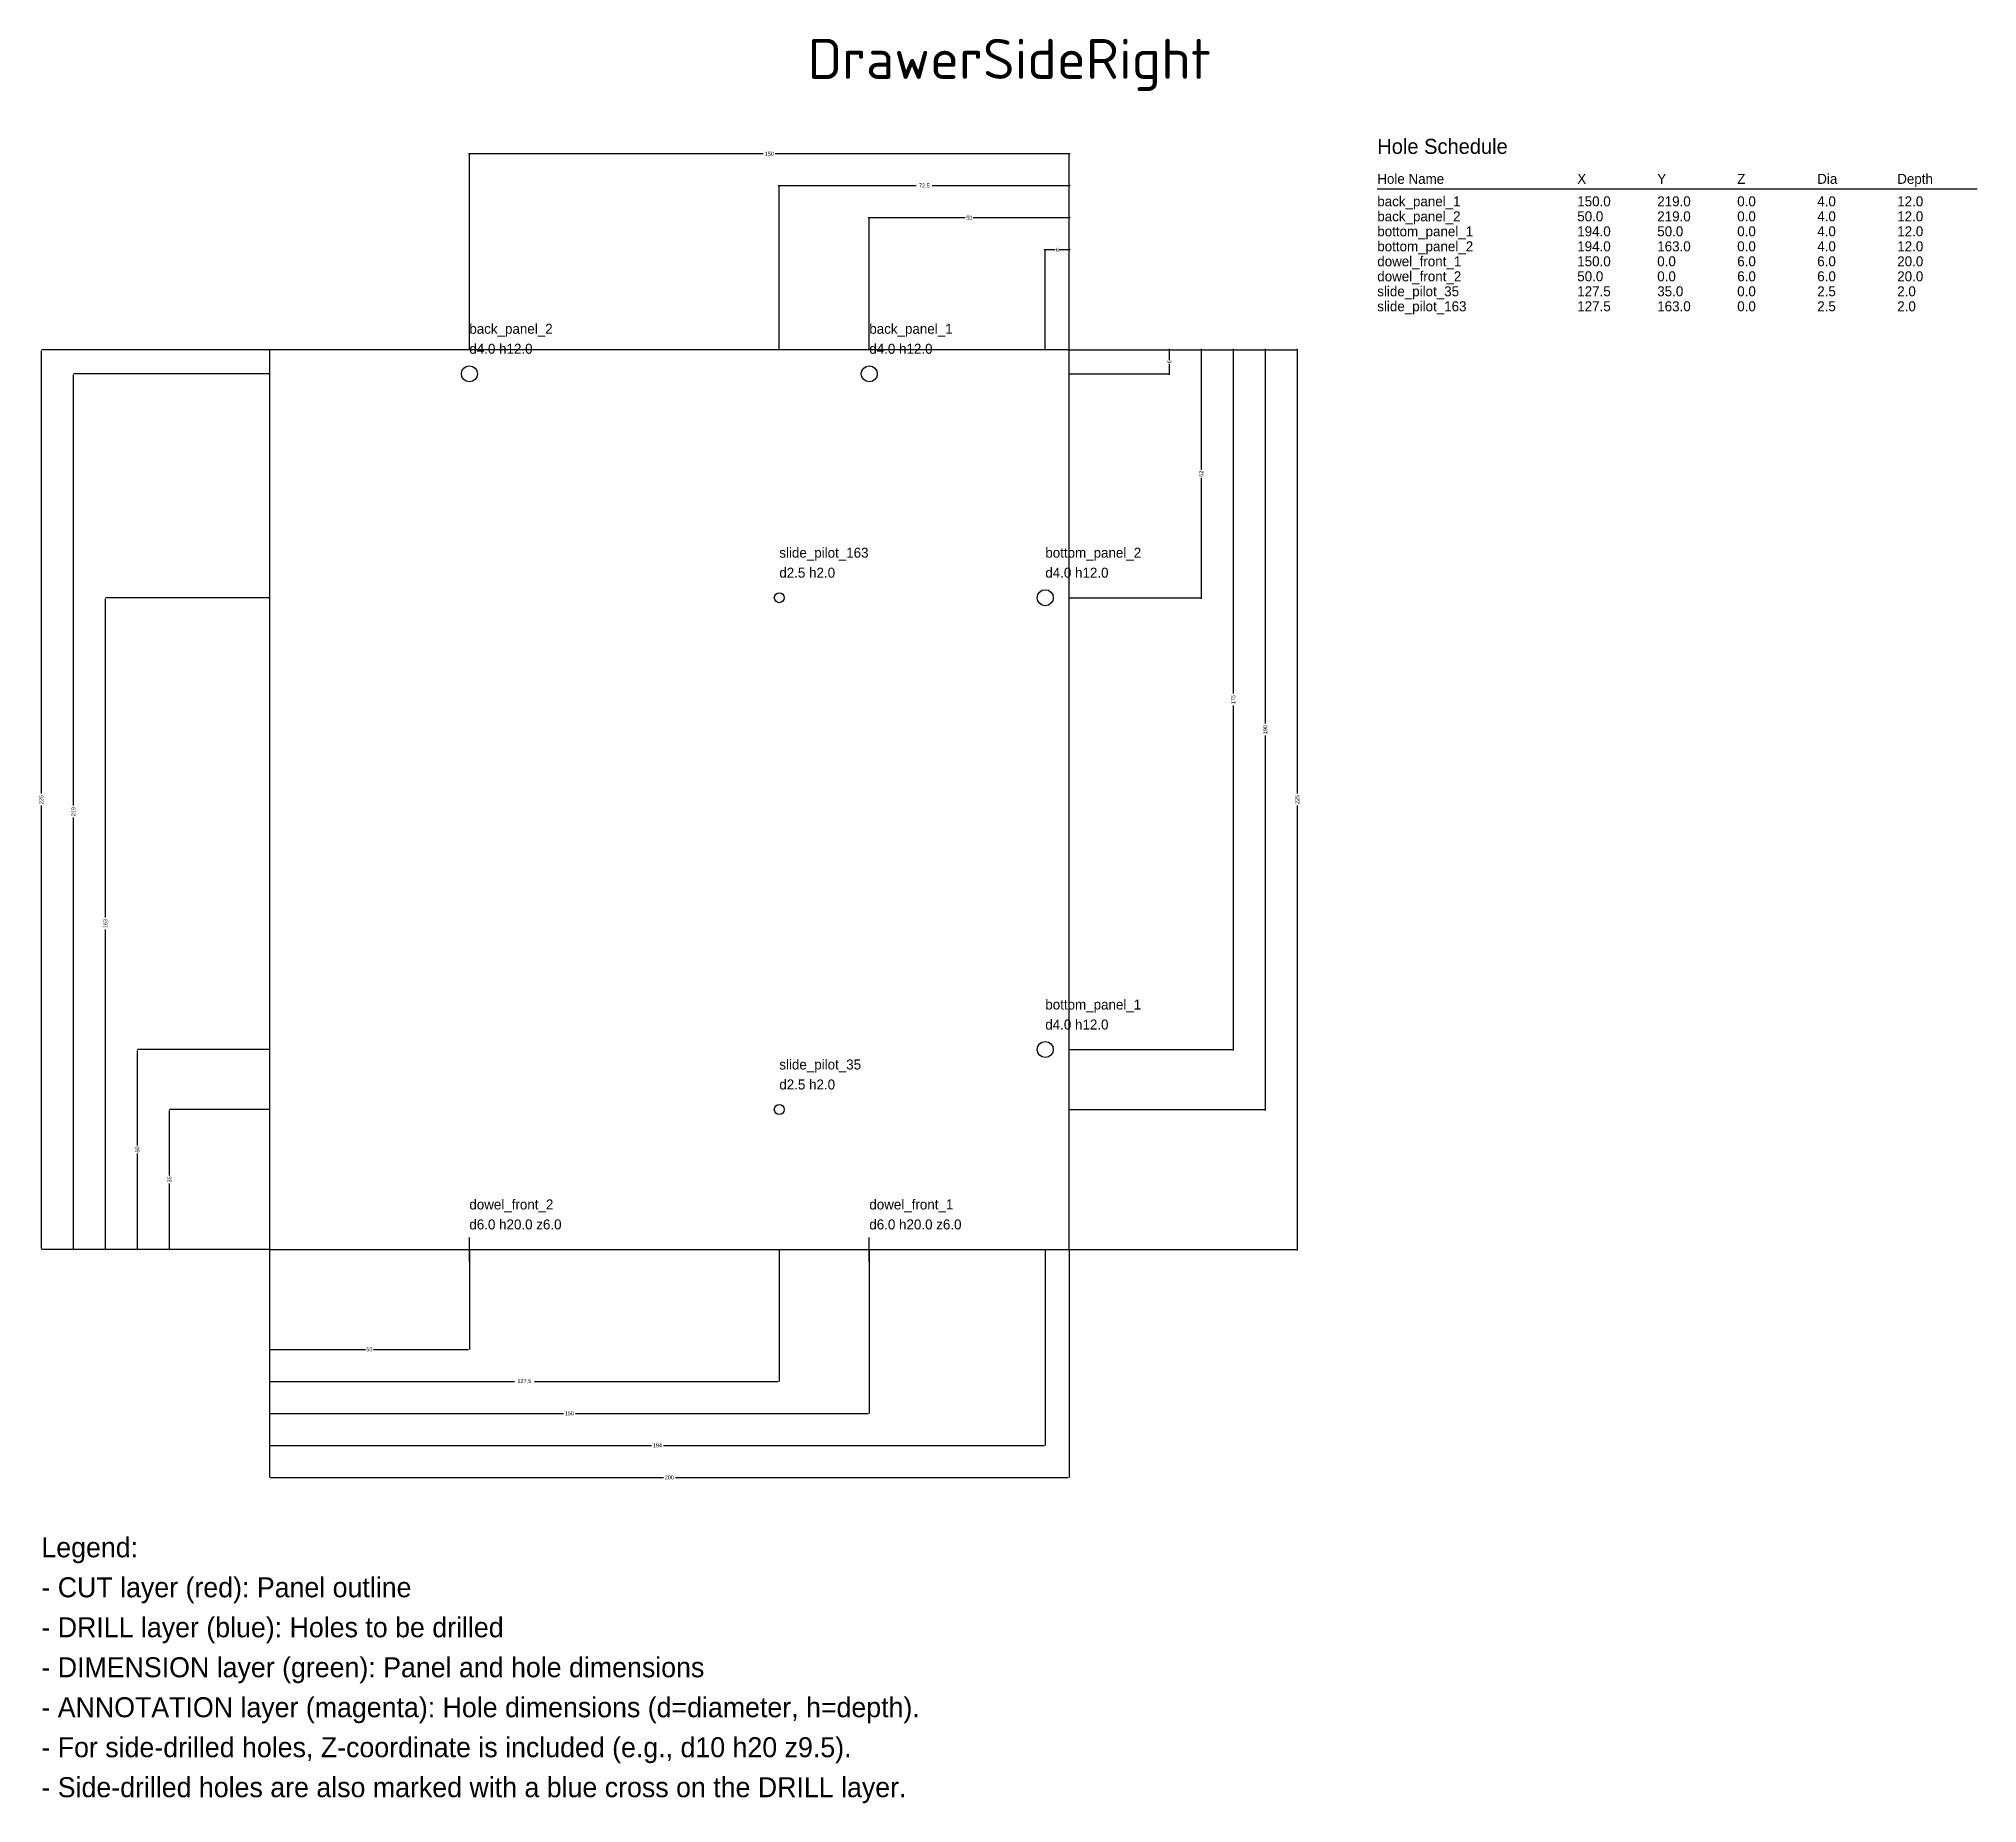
# Model space of a CAD drawing. Header units: millimetres. Extents: x -58 to 427, y -139 to 303.
import ezdxf
from ezdxf.enums import TextEntityAlignment as Align

# ---------------------------------------------------------------- set-up
doc = ezdxf.new("R2010")
doc.units = ezdxf.units.MM
for name, color, linetype in [('ANNOTATION', 6, 'Continuous'), ('CUT', 1, 'Continuous'), ('DIMENSION', 3, 'Continuous'), ('DRILL', 5, 'Continuous')]:
    doc.layers.add(name, color=color, linetype=linetype)
doc.styles.add('Title', font='ISOCPEUR.ttf')
doc.dimstyles.get("Standard").update_dxf_attribs({"dimtxt": 2.5, "dimasz": 2.5, "dimexe": 1.25, "dimexo": 0.625, "dimtad": 1, "dimtxsty": 'Standard', "dimcen": 2.5, "dimazin": 3, "dimtfac": 1, "dimtmove": 0, "dimatfit": 3})

# ---------------------------------------------------------------- blocks, each defined once
blk = doc.blocks.new('_CLOSEDFILLED')
at = {"color": 0, "linetype": 'ByBlock'}
blk.add_solid([(-1, 0.2), (0, 0), (-1, -0.2)], dxfattribs=at)
blk = doc.blocks.new('*D0')
for p, q in [((0, 0), (0, -25)), ((50, 0), (50, -25)), ((0.25, -25), (24, -25)), ((26, -25), (49.75, -25))]:
    blk.add_line(p, q)
at = {"layer": 'Defpoints'}
for p in [(0, 0), (50, 0), (0, -25)]:
    blk.add_point(p, dxfattribs=at)
at = {"layer": 'DIMENSION', "xscale": 0.25, "yscale": 0.25, "rotation": 180}
blk.add_blockref('_CLOSEDFILLED', (0, -25), dxfattribs=at)
at = {"layer": 'DIMENSION', "xscale": 0.25, "yscale": 0.25}
blk.add_blockref('_CLOSEDFILLED', (50, -25), dxfattribs=at)
at = {"layer": 'DIMENSION', "insert": (25, -25), "char_height": 1, "attachment_point": 5}
blk.add_mtext('50', dxfattribs=at)
blk = doc.blocks.new('*D2')
for p, q in [((0, 0), (0, -33)), ((127.5, 0), (127.5, -33)), ((0.25, -33), (61.25, -33)), ((66.25, -33), (127.25, -33))]:
    blk.add_line(p, q)
at = {"layer": 'Defpoints'}
for p in [(0, 0), (127.5, 0), (0, -33)]:
    blk.add_point(p, dxfattribs=at)
at = {"layer": 'DIMENSION', "xscale": 0.25, "yscale": 0.25, "rotation": 180}
blk.add_blockref('_CLOSEDFILLED', (0, -33), dxfattribs=at)
at = {"layer": 'DIMENSION', "xscale": 0.25, "yscale": 0.25}
blk.add_blockref('_CLOSEDFILLED', (127.5, -33), dxfattribs=at)
at = {"layer": 'DIMENSION', "insert": (63.75, -33), "char_height": 1, "attachment_point": 5}
blk.add_mtext('127,5', dxfattribs=at)
blk = doc.blocks.new('*D3')
for p, q in [((0, 0), (0, -41)), ((150, 0), (150, -41)), ((0.25, -41), (73.5, -41)), ((76.5, -41), (149.75, -41))]:
    blk.add_line(p, q)
at = {"layer": 'Defpoints'}
for p in [(0, 0), (150, 0), (0, -41)]:
    blk.add_point(p, dxfattribs=at)
at = {"layer": 'DIMENSION', "xscale": 0.25, "yscale": 0.25, "rotation": 180}
blk.add_blockref('_CLOSEDFILLED', (0, -41), dxfattribs=at)
at = {"layer": 'DIMENSION', "xscale": 0.25, "yscale": 0.25}
blk.add_blockref('_CLOSEDFILLED', (150, -41), dxfattribs=at)
at = {"layer": 'DIMENSION', "insert": (75, -41), "char_height": 1, "attachment_point": 5}
blk.add_mtext('150', dxfattribs=at)
blk = doc.blocks.new('*D4')
for p, q in [((0, 0), (0, -49)), ((194, 0), (194, -49)), ((0.25, -49), (95.5, -49)), ((98.5, -49), (193.75, -49))]:
    blk.add_line(p, q)
at = {"layer": 'Defpoints'}
for p in [(0, 0), (194, 0), (0, -49)]:
    blk.add_point(p, dxfattribs=at)
at = {"layer": 'DIMENSION', "xscale": 0.25, "yscale": 0.25, "rotation": 180}
blk.add_blockref('_CLOSEDFILLED', (0, -49), dxfattribs=at)
at = {"layer": 'DIMENSION', "xscale": 0.25, "yscale": 0.25}
blk.add_blockref('_CLOSEDFILLED', (194, -49), dxfattribs=at)
at = {"layer": 'DIMENSION', "insert": (97, -49), "char_height": 1, "attachment_point": 5}
blk.add_mtext('194', dxfattribs=at)
blk = doc.blocks.new('*D5')
for p, q in [((0, 0), (0, -57)), ((200, 0), (200, -57)), ((0.25, -57), (98.5, -57)), ((101.5, -57), (199.75, -57))]:
    blk.add_line(p, q)
at = {"layer": 'Defpoints'}
for p in [(0, 0), (200, 0), (0, -57)]:
    blk.add_point(p, dxfattribs=at)
at = {"layer": 'DIMENSION', "xscale": 0.25, "yscale": 0.25, "rotation": 180}
blk.add_blockref('_CLOSEDFILLED', (0, -57), dxfattribs=at)
at = {"layer": 'DIMENSION', "xscale": 0.25, "yscale": 0.25}
blk.add_blockref('_CLOSEDFILLED', (200, -57), dxfattribs=at)
at = {"layer": 'DIMENSION', "insert": (100, -57), "char_height": 1, "attachment_point": 5}
blk.add_mtext('200', dxfattribs=at)
blk = doc.blocks.new('*D6')
for p, q in [((196.5, 250), (193.75, 250)), ((194, 225), (194, 250)), ((200.25, 250), (197.5, 250)), ((200, 225), (200, 250))]:
    blk.add_line(p, q)
at = {"layer": 'Defpoints'}
for p in [(200, 250), (194, 225), (200, 225)]:
    blk.add_point(p, dxfattribs=at)
at = {"layer": 'DIMENSION', "xscale": 0.25, "yscale": 0.25}
blk.add_blockref('_CLOSEDFILLED', (194, 250), dxfattribs=at)
at = {"layer": 'DIMENSION', "xscale": 0.25, "yscale": 0.25, "rotation": 180}
blk.add_blockref('_CLOSEDFILLED', (200, 250), dxfattribs=at)
at = {"layer": 'DIMENSION', "insert": (197, 250), "char_height": 1, "attachment_point": 5}
blk.add_mtext('6', dxfattribs=at)
blk = doc.blocks.new('*D7')
for p, q in [((174, 258), (149.75, 258)), ((150, 225), (150, 258)), ((200.25, 258), (176, 258)), ((200, 225), (200, 258))]:
    blk.add_line(p, q)
at = {"layer": 'Defpoints'}
for p in [(200, 258), (150, 225), (200, 225)]:
    blk.add_point(p, dxfattribs=at)
at = {"layer": 'DIMENSION', "xscale": 0.25, "yscale": 0.25}
blk.add_blockref('_CLOSEDFILLED', (150, 258), dxfattribs=at)
at = {"layer": 'DIMENSION', "xscale": 0.25, "yscale": 0.25, "rotation": 180}
blk.add_blockref('_CLOSEDFILLED', (200, 258), dxfattribs=at)
at = {"layer": 'DIMENSION', "insert": (175, 258), "char_height": 1, "attachment_point": 5}
blk.add_mtext('50', dxfattribs=at)
blk = doc.blocks.new('*D8')
for p, q in [((161.75, 266), (127.25, 266)), ((127.5, 225), (127.5, 266)), ((200.25, 266), (165.75, 266)), ((200, 225), (200, 266))]:
    blk.add_line(p, q)
at = {"layer": 'Defpoints'}
for p in [(200, 266), (127.5, 225), (200, 225)]:
    blk.add_point(p, dxfattribs=at)
at = {"layer": 'DIMENSION', "xscale": 0.25, "yscale": 0.25}
blk.add_blockref('_CLOSEDFILLED', (127.5, 266), dxfattribs=at)
at = {"layer": 'DIMENSION', "xscale": 0.25, "yscale": 0.25, "rotation": 180}
blk.add_blockref('_CLOSEDFILLED', (200, 266), dxfattribs=at)
at = {"layer": 'DIMENSION', "insert": (163.75, 266), "char_height": 1, "attachment_point": 5}
blk.add_mtext('72,5', dxfattribs=at)
blk = doc.blocks.new('*D9')
for p, q in [((123.5, 274), (49.75, 274)), ((50, 225), (50, 274)), ((200.25, 274), (126.5, 274)), ((200, 225), (200, 274))]:
    blk.add_line(p, q)
at = {"layer": 'Defpoints'}
for p in [(200, 274), (50, 225), (200, 225)]:
    blk.add_point(p, dxfattribs=at)
at = {"layer": 'DIMENSION', "xscale": 0.25, "yscale": 0.25}
blk.add_blockref('_CLOSEDFILLED', (50, 274), dxfattribs=at)
at = {"layer": 'DIMENSION', "xscale": 0.25, "yscale": 0.25, "rotation": 180}
blk.add_blockref('_CLOSEDFILLED', (200, 274), dxfattribs=at)
at = {"layer": 'DIMENSION', "insert": (125, 274), "char_height": 1, "attachment_point": 5}
blk.add_mtext('150', dxfattribs=at)
blk = doc.blocks.new('*D10')
for p, q in [((0, 35), (-25, 35)), ((-25, 18.5), (-25, 34.75)), ((-25, 0.25), (-25, 16.5)), ((0, 0), (-25, 0))]:
    blk.add_line(p, q)
at = {"layer": 'Defpoints'}
for p in [(0, 35), (-25, 0), (0, 0)]:
    blk.add_point(p, dxfattribs=at)
at = {"layer": 'DIMENSION', "xscale": 0.25, "yscale": 0.25}
for p, rotation in [((-25, 35), 90), ((-25, 0), 270)]:
    blk.add_blockref('_CLOSEDFILLED', p, dxfattribs=dict(at, rotation=rotation))
at = {"layer": 'DIMENSION', "insert": (-25, 17.5), "char_height": 1, "attachment_point": 5, "rotation": 90}
blk.add_mtext('35', dxfattribs=at)
blk = doc.blocks.new('*D11')
for p, q in [((0, 50), (-33, 50)), ((-33, 26), (-33, 49.75)), ((-33, 0.25), (-33, 24)), ((0, 0), (-33, 0))]:
    blk.add_line(p, q)
at = {"layer": 'Defpoints'}
for p in [(0, 50), (-33, 0), (0, 0)]:
    blk.add_point(p, dxfattribs=at)
at = {"layer": 'DIMENSION', "xscale": 0.25, "yscale": 0.25}
for p, rotation in [((-33, 50), 90), ((-33, 0), 270)]:
    blk.add_blockref('_CLOSEDFILLED', p, dxfattribs=dict(at, rotation=rotation))
at = {"layer": 'DIMENSION', "insert": (-33, 25), "char_height": 1, "attachment_point": 5, "rotation": 90}
blk.add_mtext('50', dxfattribs=at)
blk = doc.blocks.new('*D12')
for p, q in [((0, 163), (-41, 163)), ((-41, 83), (-41, 162.75)), ((-41, 0.25), (-41, 80)), ((0, 0), (-41, 0))]:
    blk.add_line(p, q)
at = {"layer": 'Defpoints'}
for p in [(0, 163), (-41, 0), (0, 0)]:
    blk.add_point(p, dxfattribs=at)
at = {"layer": 'DIMENSION', "xscale": 0.25, "yscale": 0.25}
for p, rotation in [((-41, 163), 90), ((-41, 0), 270)]:
    blk.add_blockref('_CLOSEDFILLED', p, dxfattribs=dict(at, rotation=rotation))
at = {"layer": 'DIMENSION', "insert": (-41, 81.5), "char_height": 1, "attachment_point": 5, "rotation": 90}
blk.add_mtext('163', dxfattribs=at)
blk = doc.blocks.new('*D13')
for p, q in [((0, 219), (-49, 219)), ((-49, 111), (-49, 218.75)), ((-49, 0.25), (-49, 108)), ((0, 0), (-49, 0))]:
    blk.add_line(p, q)
at = {"layer": 'Defpoints'}
for p in [(0, 219), (-49, 0), (0, 0)]:
    blk.add_point(p, dxfattribs=at)
at = {"layer": 'DIMENSION', "xscale": 0.25, "yscale": 0.25}
for p, rotation in [((-49, 219), 90), ((-49, 0), 270)]:
    blk.add_blockref('_CLOSEDFILLED', p, dxfattribs=dict(at, rotation=rotation))
at = {"layer": 'DIMENSION', "insert": (-49, 109.5), "char_height": 1, "attachment_point": 5, "rotation": 90}
blk.add_mtext('219', dxfattribs=at)
blk = doc.blocks.new('*D14')
for p, q in [((0, 225), (-57, 225)), ((-57, 114), (-57, 224.75)), ((-57, 0.25), (-57, 111)), ((0, 0), (-57, 0))]:
    blk.add_line(p, q)
at = {"layer": 'Defpoints'}
for p in [(0, 225), (-57, 0), (0, 0)]:
    blk.add_point(p, dxfattribs=at)
at = {"layer": 'DIMENSION', "xscale": 0.25, "yscale": 0.25}
for p, rotation in [((-57, 225), 90), ((-57, 0), 270)]:
    blk.add_blockref('_CLOSEDFILLED', p, dxfattribs=dict(at, rotation=rotation))
at = {"layer": 'DIMENSION', "insert": (-57, 112.5), "char_height": 1, "attachment_point": 5, "rotation": 90}
blk.add_mtext('225', dxfattribs=at)
blk = doc.blocks.new('*D15')
for p, q in [((200, 225), (225, 225)), ((225, 225.25), (225, 222.5)), ((200, 219), (225, 219)), ((225, 221.5), (225, 218.75))]:
    blk.add_line(p, q)
at = {"layer": 'Defpoints'}
for p in [(200, 225), (225, 225), (200, 219)]:
    blk.add_point(p, dxfattribs=at)
at = {"layer": 'DIMENSION', "xscale": 0.25, "yscale": 0.25}
for p, rotation in [((225, 225), 270), ((225, 219), 90)]:
    blk.add_blockref('_CLOSEDFILLED', p, dxfattribs=dict(at, rotation=rotation))
at = {"layer": 'DIMENSION', "insert": (225, 222), "char_height": 1, "attachment_point": 5, "rotation": 90}
blk.add_mtext('6', dxfattribs=at)
blk = doc.blocks.new('*D16')
for p, q in [((200, 225), (233, 225)), ((233, 225.25), (233, 195)), ((233, 193), (233, 162.75)), ((200, 163), (233, 163))]:
    blk.add_line(p, q)
at = {"layer": 'Defpoints'}
for p in [(200, 225), (233, 225), (200, 163)]:
    blk.add_point(p, dxfattribs=at)
at = {"layer": 'DIMENSION', "xscale": 0.25, "yscale": 0.25}
for p, rotation in [((233, 225), 270), ((233, 163), 90)]:
    blk.add_blockref('_CLOSEDFILLED', p, dxfattribs=dict(at, rotation=rotation))
at = {"layer": 'DIMENSION', "insert": (233, 194), "char_height": 1, "attachment_point": 5, "rotation": 90}
blk.add_mtext('62', dxfattribs=at)
blk = doc.blocks.new('*D17')
for p, q in [((200, 225), (241, 225)), ((241, 225.25), (241, 139)), ((241, 136), (241, 49.75)), ((200, 50), (241, 50))]:
    blk.add_line(p, q)
at = {"layer": 'Defpoints'}
for p in [(200, 225), (241, 225), (200, 50)]:
    blk.add_point(p, dxfattribs=at)
at = {"layer": 'DIMENSION', "xscale": 0.25, "yscale": 0.25}
for p, rotation in [((241, 225), 270), ((241, 50), 90)]:
    blk.add_blockref('_CLOSEDFILLED', p, dxfattribs=dict(at, rotation=rotation))
at = {"layer": 'DIMENSION', "insert": (241, 137.5), "char_height": 1, "attachment_point": 5, "rotation": 90}
blk.add_mtext('175', dxfattribs=at)
blk = doc.blocks.new('*D18')
for p, q in [((200, 225), (249, 225)), ((249, 225.25), (249, 131.5)), ((249, 128.5), (249, 34.75)), ((200, 35), (249, 35))]:
    blk.add_line(p, q)
at = {"layer": 'Defpoints'}
for p in [(200, 225), (249, 225), (200, 35)]:
    blk.add_point(p, dxfattribs=at)
at = {"layer": 'DIMENSION', "xscale": 0.25, "yscale": 0.25}
for p, rotation in [((249, 225), 270), ((249, 35), 90)]:
    blk.add_blockref('_CLOSEDFILLED', p, dxfattribs=dict(at, rotation=rotation))
at = {"layer": 'DIMENSION', "insert": (249, 130), "char_height": 1, "attachment_point": 5, "rotation": 90}
blk.add_mtext('190', dxfattribs=at)
blk = doc.blocks.new('*D19')
for p, q in [((200, 225), (257, 225)), ((257, 225.25), (257, 114)), ((257, 111), (257, -0.25)), ((200, 0), (257, 0))]:
    blk.add_line(p, q)
at = {"layer": 'Defpoints'}
for p in [(200, 225), (257, 225), (200, 0)]:
    blk.add_point(p, dxfattribs=at)
at = {"layer": 'DIMENSION', "xscale": 0.25, "yscale": 0.25}
for p, rotation in [((257, 225), 270), ((257, 0), 90)]:
    blk.add_blockref('_CLOSEDFILLED', p, dxfattribs=dict(at, rotation=rotation))
at = {"layer": 'DIMENSION', "insert": (257, 112.5), "char_height": 1, "attachment_point": 5, "rotation": 90}
blk.add_mtext('225', dxfattribs=at)

msp = doc.modelspace()

# ---------------------------------------------------------------- linework, layer by layer
at = {"layer": 'ANNOTATION'}
msp.add_line((277, 265.25), (427, 265.25), dxfattribs=at)
at = {"layer": 'CUT'}
for p, q in [((200, 225), (0, 225)), ((0, 225), (0, 0)), ((200, 0), (200, 225)), ((48, 219), (48.1522, 219.765)), ((48.1522, 218.235), (48, 219)), ((48.1522, 219.765), (48.5858, 220.414)), ((48.5858, 217.586), (48.1522, 218.235)), ((48.5858, 220.414), (49.2346, 220.848)), ((49.2346, 220.848), (50, 221)), ((50, 221), (50.7654, 220.848)), ((50.7654, 220.848), (51.4142, 220.414)), ((51.4142, 220.414), (51.8478, 219.765)), ((51.8478, 218.235), (51.4142, 217.586)), ((51.8478, 219.765), (52, 219)), ((52, 219), (51.8478, 218.235)), ((148, 219), (148.152, 219.765)), ((148.152, 218.235), (148, 219)), ((148.152, 219.765), (148.586, 220.414)), ((148.586, 217.586), (148.152, 218.235)), ((148.586, 220.414), (149.235, 220.848)), ((149.235, 220.848), (150, 221)), ((150, 221), (150.765, 220.848)), ((150.765, 220.848), (151.414, 220.414)), ((151.414, 220.414), (151.848, 219.765)), ((151.848, 218.235), (151.414, 217.586)), ((151.848, 219.765), (152, 219)), ((152, 219), (151.848, 218.235)), ((49.2346, 217.152), (48.5858, 217.586)), ((50, 217), (49.2346, 217.152)), ((50.7654, 217.152), (50, 217)), ((51.4142, 217.586), (50.7654, 217.152)), ((149.235, 217.152), (148.586, 217.586)), ((150, 217), (149.235, 217.152)), ((150.765, 217.152), (150, 217)), ((151.414, 217.586), (150.765, 217.152)), ((192.586, 164.414), (193.235, 164.848)), ((193.235, 164.848), (194, 165)), ((194, 165), (194.765, 164.848)), ((194.765, 164.848), (195.414, 164.414)), ((126.25, 163), (126.345, 163.478)), ((126.345, 162.522), (126.25, 163)), ((126.345, 163.478), (126.616, 163.884)), ((126.616, 162.116), (126.345, 162.522)), ((126.616, 163.884), (127.022, 164.155)), ((127.022, 161.845), (126.616, 162.116)), ((127.022, 164.155), (127.5, 164.25)), ((127.5, 161.75), (127.022, 161.845)), ((127.5, 164.25), (127.978, 164.155)), ((127.978, 161.845), (127.5, 161.75)), ((127.978, 164.155), (128.384, 163.884)), ((128.384, 162.116), (127.978, 161.845)), ((128.384, 163.884), (128.655, 163.478)), ((128.655, 162.522), (128.384, 162.116)), ((128.655, 163.478), (128.75, 163)), ((128.75, 163), (128.655, 162.522)), ((192, 163), (192.152, 163.765)), ((192.152, 162.235), (192, 163)), ((192.152, 163.765), (192.586, 164.414)), ((192.586, 161.586), (192.152, 162.235)), ((193.235, 161.152), (192.586, 161.586)), ((194, 161), (193.235, 161.152)), ((194.765, 161.152), (194, 161)), ((195.414, 161.586), (194.765, 161.152)), ((195.414, 164.414), (195.848, 163.765)), ((195.848, 162.235), (195.414, 161.586)), ((195.848, 163.765), (196, 163)), ((196, 163), (195.848, 162.235)), ((192, 50), (192.152, 50.7654)), ((192.152, 49.2346), (192, 50)), ((192.152, 50.7654), (192.586, 51.4142)), ((192.586, 48.5858), (192.152, 49.2346)), ((192.586, 51.4142), (193.235, 51.8478)), ((193.235, 48.1522), (192.586, 48.5858)), ((193.235, 51.8478), (194, 52)), ((194, 52), (194.765, 51.8478)), ((194.765, 51.8478), (195.414, 51.4142)), ((195.414, 48.5858), (194.765, 48.1522)), ((195.414, 51.4142), (195.848, 50.7654)), ((195.848, 49.2346), (195.414, 48.5858)), ((195.848, 50.7654), (196, 50)), ((196, 50), (195.848, 49.2346)), ((194, 48), (193.235, 48.1522)), ((194.765, 48.1522), (194, 48)), ((126.25, 35), (126.345, 35.4784)), ((126.345, 34.5216), (126.25, 35)), ((126.345, 35.4784), (126.616, 35.8839)), ((126.616, 34.1161), (126.345, 34.5216)), ((126.616, 35.8839), (127.022, 36.1548)), ((127.022, 33.8451), (126.616, 34.1161)), ((127.022, 36.1548), (127.5, 36.25)), ((127.5, 36.25), (127.978, 36.1548)), ((127.978, 36.1548), (128.384, 35.8839)), ((128.384, 34.1161), (127.978, 33.8451)), ((128.384, 35.8839), (128.655, 35.4784)), ((128.655, 34.5216), (128.384, 34.1161)), ((128.655, 35.4784), (128.75, 35)), ((128.75, 35), (128.655, 34.5216)), ((127.5, 33.75), (127.022, 33.8451)), ((127.978, 33.8451), (127.5, 33.75)), ((0, 0), (200, 0))]:
    msp.add_line(p, q, dxfattribs=at)
at = {"layer": 'DRILL', "color": 5}
for p, q in [((47, 0), (53, 0)), ((50, -3), (50, 3)), ((147, 0), (153, 0)), ((150, -3), (150, 3))]:
    msp.add_line(p, q, dxfattribs=at)

# ---------------------------------------------------------------- texts
at = {"layer": 'ANNOTATION', "style": 'Title'}
msp.add_text('DrawerSideRight', height=10, dxfattribs=at).set_placement((185, 297.75), align=Align.MIDDLE_CENTER)
at = {"layer": 'ANNOTATION'}
for s, height, p in [('Hole Schedule', 3.75, (277, 274)), ('Hole Name', 2.5, (277, 266.5)), ('X', 2.5, (327, 266.5)), ('Y', 2.5, (347, 266.5)), ('Z', 2.5, (367, 266.5)), ('Dia', 2.5, (387, 266.5)), ('Depth', 2.5, (407, 266.5)), ('back_panel_1', 2.5, (277, 260.875)), ('150.0', 2.5, (327, 260.875)), ('219.0', 2.5, (347, 260.875)), ('0.0', 2.5, (367, 260.875)), ('4.0', 2.5, (387, 260.875)), ('12.0', 2.5, (407, 260.875)), ('back_panel_2', 2.5, (277, 257.125)), ('50.0', 2.5, (327, 257.125)), ('219.0', 2.5, (347, 257.125)), ('0.0', 2.5, (367, 257.125)), ('4.0', 2.5, (387, 257.125)), ('12.0', 2.5, (407, 257.125)), ('bottom_panel_1', 2.5, (277, 253.375)), ('bottom_panel_2', 2.5, (277, 249.625)), ('194.0', 2.5, (327, 253.375)), ('194.0', 2.5, (327, 249.625)), ('50.0', 2.5, (347, 253.375)), ('163.0', 2.5, (347, 249.625)), ('0.0', 2.5, (367, 253.375)), ('0.0', 2.5, (367, 249.625)), ('4.0', 2.5, (387, 253.375)), ('4.0', 2.5, (387, 249.625)), ('12.0', 2.5, (407, 253.375)), ('12.0', 2.5, (407, 249.625)), ('dowel_front_1', 2.5, (277, 245.875)), ('150.0', 2.5, (327, 245.875)), ('0.0', 2.5, (347, 245.875)), ('6.0', 2.5, (367, 245.875)), ('6.0', 2.5, (387, 245.875)), ('20.0', 2.5, (407, 245.875)), ('dowel_front_2', 2.5, (277, 242.125)), ('50.0', 2.5, (327, 242.125)), ('0.0', 2.5, (347, 242.125)), ('6.0', 2.5, (367, 242.125)), ('6.0', 2.5, (387, 242.125)), ('20.0', 2.5, (407, 242.125)), ('slide_pilot_35', 2.5, (277, 238.375)), ('127.5', 2.5, (327, 238.375)), ('35.0', 2.5, (347, 238.375)), ('0.0', 2.5, (367, 238.375)), ('2.5', 2.5, (387, 238.375)), ('2.0', 2.5, (407, 238.375)), ('slide_pilot_163', 2.5, (277, 234.625)), ('127.5', 2.5, (327, 234.625)), ('163.0', 2.5, (347, 234.625)), ('0.0', 2.5, (367, 234.625)), ('2.5', 2.5, (387, 234.625)), ('2.0', 2.5, (407, 234.625)), ('back_panel_2', 2.5, (50, 229)), ('back_panel_1', 2.5, (150, 229)), ('d4.0 h12.0', 2.5, (50, 224)), ('d4.0 h12.0', 2.5, (150, 224)), ('slide_pilot_163', 2.5, (127.5, 173)), ('bottom_panel_2', 2.5, (194, 173)), ('d2.5 h2.0', 2.5, (127.5, 168)), ('d4.0 h12.0', 2.5, (194, 168)), ('bottom_panel_1', 2.5, (194, 60)), ('d4.0 h12.0', 2.5, (194, 55)), ('slide_pilot_35', 2.5, (127.5, 45)), ('d2.5 h2.0', 2.5, (127.5, 40)), ('dowel_front_2', 2.5, (50, 10)), ('dowel_front_1', 2.5, (150, 10)), ('d6.0 h20.0 z6.0', 2.5, (50, 5)), ('d6.0 h20.0 z6.0', 2.5, (150, 5)), ('Legend:', 5, (-57, -77)), ('- CUT layer (red): Panel outline', 5, (-57, -87)), ('- DRILL layer (blue): Holes to be drilled', 5, (-57, -97)), ('- DIMENSION layer (green): Panel and hole dimensions', 5, (-57, -107)), ('- ANNOTATION layer (magenta): Hole dimensions (d=diameter, h=depth).', 5, (-57, -117)), ('- For side-drilled holes, Z-coordinate is included (e.g., d10 h20 z9.5).', 5, (-57, -127)), ('- Side-drilled holes are also marked with a blue cross on the DRILL layer.', 5, (-57, -137))]:
    msp.add_text(s, height=height, dxfattribs=at).set_placement(p)

# ---------------------------------------------------------------- dimensions: what is measured, and where the dimension line sits
at = {"layer": 'DIMENSION'}
for base, p1, p2, picture, middle in [((200, 274), (200, 225), (50, 225), '*D9', (125, 274)), ((200, 266), (200, 225), (127.5, 225), '*D8', (163.75, 266)), ((200, 258), (200, 225), (150, 225), '*D7', (175, 258)), ((200, 250), (200, 225), (194, 225), '*D6', (197, 250)), ((0, -25), (0, 0), (50, 0), '*D0', (25, -25)), ((0, -33), (0, 0), (127.5, 0), '*D2', (63.75, -33)), ((0, -41), (0, 0), (150, 0), '*D3', (75, -41)), ((0, -49), (0, 0), (194, 0), '*D4', (97, -49)), ((0, -57), (0, 0), (200, 0), '*D5', (100, -57))]:
    dim = msp.add_linear_dim(base=base, p1=p1, p2=p2, dimstyle='Standard', dxfattribs=at)
    dim.commit()
    dim.dimension.update_dxf_attribs({"geometry": picture, "text_midpoint": middle})
for base, p1, p2, picture, middle in [((-57, 0), (0, 0), (0, 225), '*D14', (-57, 112.5)), ((225, 225), (200, 225), (200, 219), '*D15', (225, 222)), ((233, 225), (200, 225), (200, 163), '*D16', (233, 194)), ((241, 225), (200, 225), (200, 50), '*D17', (241, 137.5)), ((249, 225), (200, 225), (200, 35), '*D18', (249, 130)), ((257, 225), (200, 225), (200, 0), '*D19', (257, 112.5)), ((-49, 0), (0, 0), (0, 219), '*D13', (-49, 109.5)), ((-41, 0), (0, 0), (0, 163), '*D12', (-41, 81.5)), ((-33, 0), (0, 0), (0, 50), '*D11', (-33, 25)), ((-25, 0), (0, 0), (0, 35), '*D10', (-25, 17.5))]:
    dim = msp.add_linear_dim(base=base, p1=p1, p2=p2, angle=90, dimstyle='Standard', dxfattribs=at)
    dim.commit()
    dim.dimension.update_dxf_attribs({"geometry": picture, "text_midpoint": middle})

doc.saveas('drawing.dxf')
